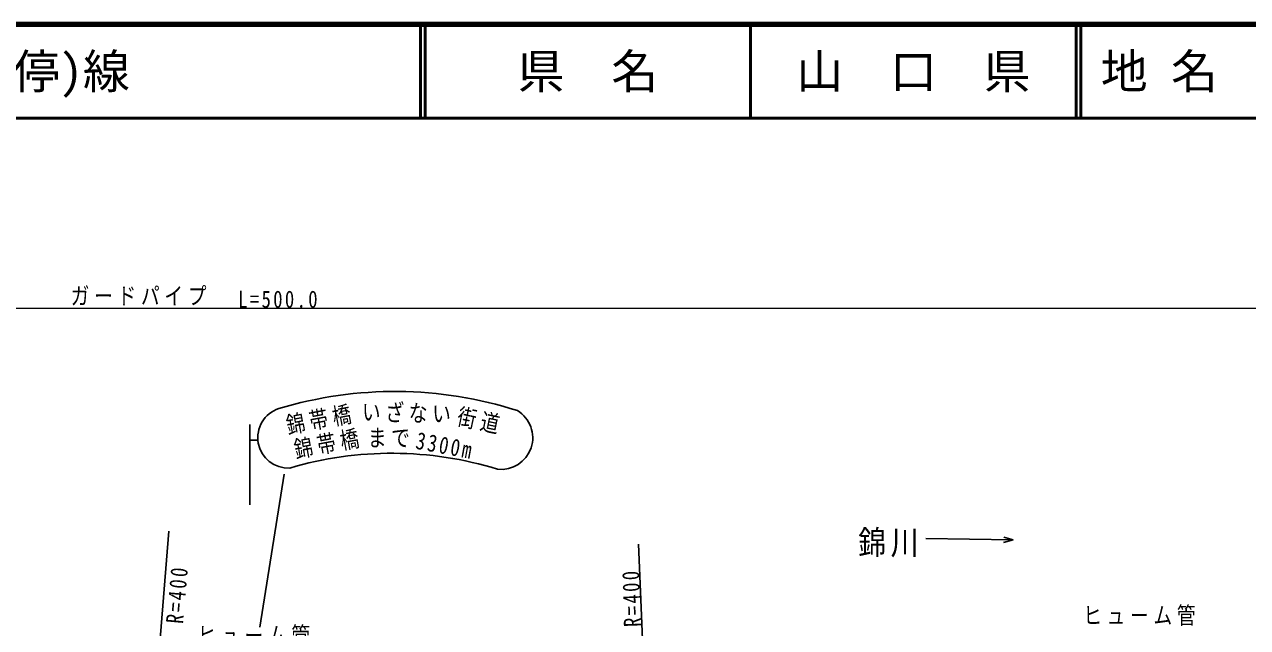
# Model space of a CAD drawing. Units: millimetres, scale not verified. Extents: x 40000 to 680000, y 20000 to 380000.
# Drawn here: x 255485 to 386040, y 315674 to 380000 of the extents above; entities that cross this region are included whole.
import ezdxf
from ezdxf.enums import TextEntityAlignment as Align

# ---------------------------------------------------------------- set-up
doc = ezdxf.new("R2010")
doc.units = ezdxf.units.MM
doc.header["$LTSCALE"] = 1000
for name, color, linetype, lineweight in [('M-BGD', 7, 'Continuous', 25), ('M-STR-HTXT', 7, 'Continuous', 13), ('M-STR-STRC', 7, 'Continuous', 25), ('M-TTL', 2, 'Continuous', 140), ('M-TTL-LINE', 7, 'Continuous', 50)]:
    doc.layers.add(name, color=color, linetype=linetype, lineweight=lineweight)
doc.layers.add('M-TTL-TXT', color=7, linetype='Continuous')
doc.styles.add('ＭＳ ゴシック', font='')
doc.styles.get('ＭＳ ゴシック').set_extended_font_data('MS Gothic')

msp = doc.modelspace()

# ---------------------------------------------------------------- linework, layer by layer
at = {"layer": 'M-BGD'}
for p, q in [((270889, 325948), (267947, 289700)), ((351707, 325158), (361009, 325025)), ((360013, 325327), (361009, 325025)), ((321038, 324559), (321452, 314399)), ((361009, 325025), (360005, 324755))]:
    msp.add_line(p, q, dxfattribs=at)
at = {"layer": 'M-STR-HTXT'}
msp.add_line((75021, 349752), (563407, 349752), dxfattribs=at)
at = {"layer": 'M-STR-STRC'}
for p, q in [((279543, 337323), (279543, 328767)), ((279596, 335676), (280404, 335676)), ((280596, 315724), (283197, 332021))]:
    msp.add_line(p, q, dxfattribs=at)
for centre, radius, start, end in [((295038, 297944), 42908, 72.25787, 106.78561), ((283642, 335932), 3247, 107.83646, 272.70555), ((306363, 335920), 3380, 263.63805, 58.79192), ((294680, 295842), 38421, 72.88324, 106.45816)]:
    msp.add_arc(centre, radius, start, end, dxfattribs=at)
at = {"layer": 'M-TTL'}
msp.add_line((680000, 380000), (40000, 380000), dxfattribs=at)
at = {"layer": 'M-TTL-LINE'}
for p, q in [((297750, 380000), (297750, 370000)), ((298250, 380000), (298250, 370000)), ((333000, 380000), (333000, 370000)), ((367750, 380000), (367750, 370000)), ((368250, 380000), (368250, 370000)), ((40000, 370000), (680000, 370000))]:
    msp.add_line(p, q, dxfattribs=at)

# ---------------------------------------------------------------- texts
at = {"layer": 'M-BGD', "insert": (344472, 323157), "char_height": 2566, "attachment_point": 7, "style": 'ＭＳ ゴシック'}
msp.add_mtext('\\T1.17;\\W0.85;錦川', dxfattribs=at)
at = {"layer": 'M-BGD', "char_height": 1833, "attachment_point": 7, "style": 'ＭＳ ゴシック'}
for insert, rotation in [((272436, 316020), 84.9), ((321335, 315765), 92)]:
    msp.add_mtext('\\T1.25;\\W0.8;R=400', dxfattribs=dict(at, insert=insert, rotation=rotation))
at = {"layer": 'M-STR-HTXT', "char_height": 1833, "attachment_point": 7, "style": 'ＭＳ ゴシック'}
for s, insert in [('\\T1.25;\\W0.8;ガードパイプ', (260414, 350027)), ('\\T1.25;\\W0.8;L=500.0', (278295, 349752)), ('\\T1.25;\\W0.8;ヒューム管', (368494, 315852)), ('\\T1.25;\\W0.8;ヒューム管', (273967, 313724))]:
    msp.add_mtext(s, dxfattribs=dict(at, insert=insert))
at = {"layer": 'M-STR-STRC', "char_height": 1833, "attachment_point": 7, "style": 'ＭＳ ゴシック'}
for s, insert, rotation in [('\\T1.25;\\W0.8;錦帯橋', (283647, 336121), 10.6), ('\\T1.25;\\W0.8;いざない', (291484, 337643), 358.7), ('\\T1.25;\\W0.8;街道', (301520, 337136), 348.2), ('\\T1.25;\\W0.8;錦帯橋', (284482, 333533), 10.6), ('\\T1.25;\\W0.8;3300m', (297145, 334730), 349.5)]:
    msp.add_mtext(s, dxfattribs=dict(at, insert=insert, rotation=rotation))
at = {"layer": 'M-STR-STRC', "insert": (292128, 334881), "char_height": 1833, "attachment_point": 7, "style": 'ＭＳ ゴシック'}
msp.add_mtext('\\T1.25;\\W0.8;まで', dxfattribs=at)
at = {"layer": 'M-TTL-TXT', "style": 'ＭＳ ゴシック'}
for s, p in [('一般県道新岩国(停)線', (216734, 375000)), ('地 名', (370380, 375000))]:
    msp.add_text(s, height=3666, dxfattribs=at).set_placement(p, align=Align.MIDDLE_LEFT)
for s, p in [('県\u3000名', (315625, 375000)), ('山\u3000口\u3000県', (350375, 375000))]:
    msp.add_text(s, height=3666, dxfattribs=at).set_placement(p, align=Align.MIDDLE_CENTER)

doc.saveas('drawing.dxf')
